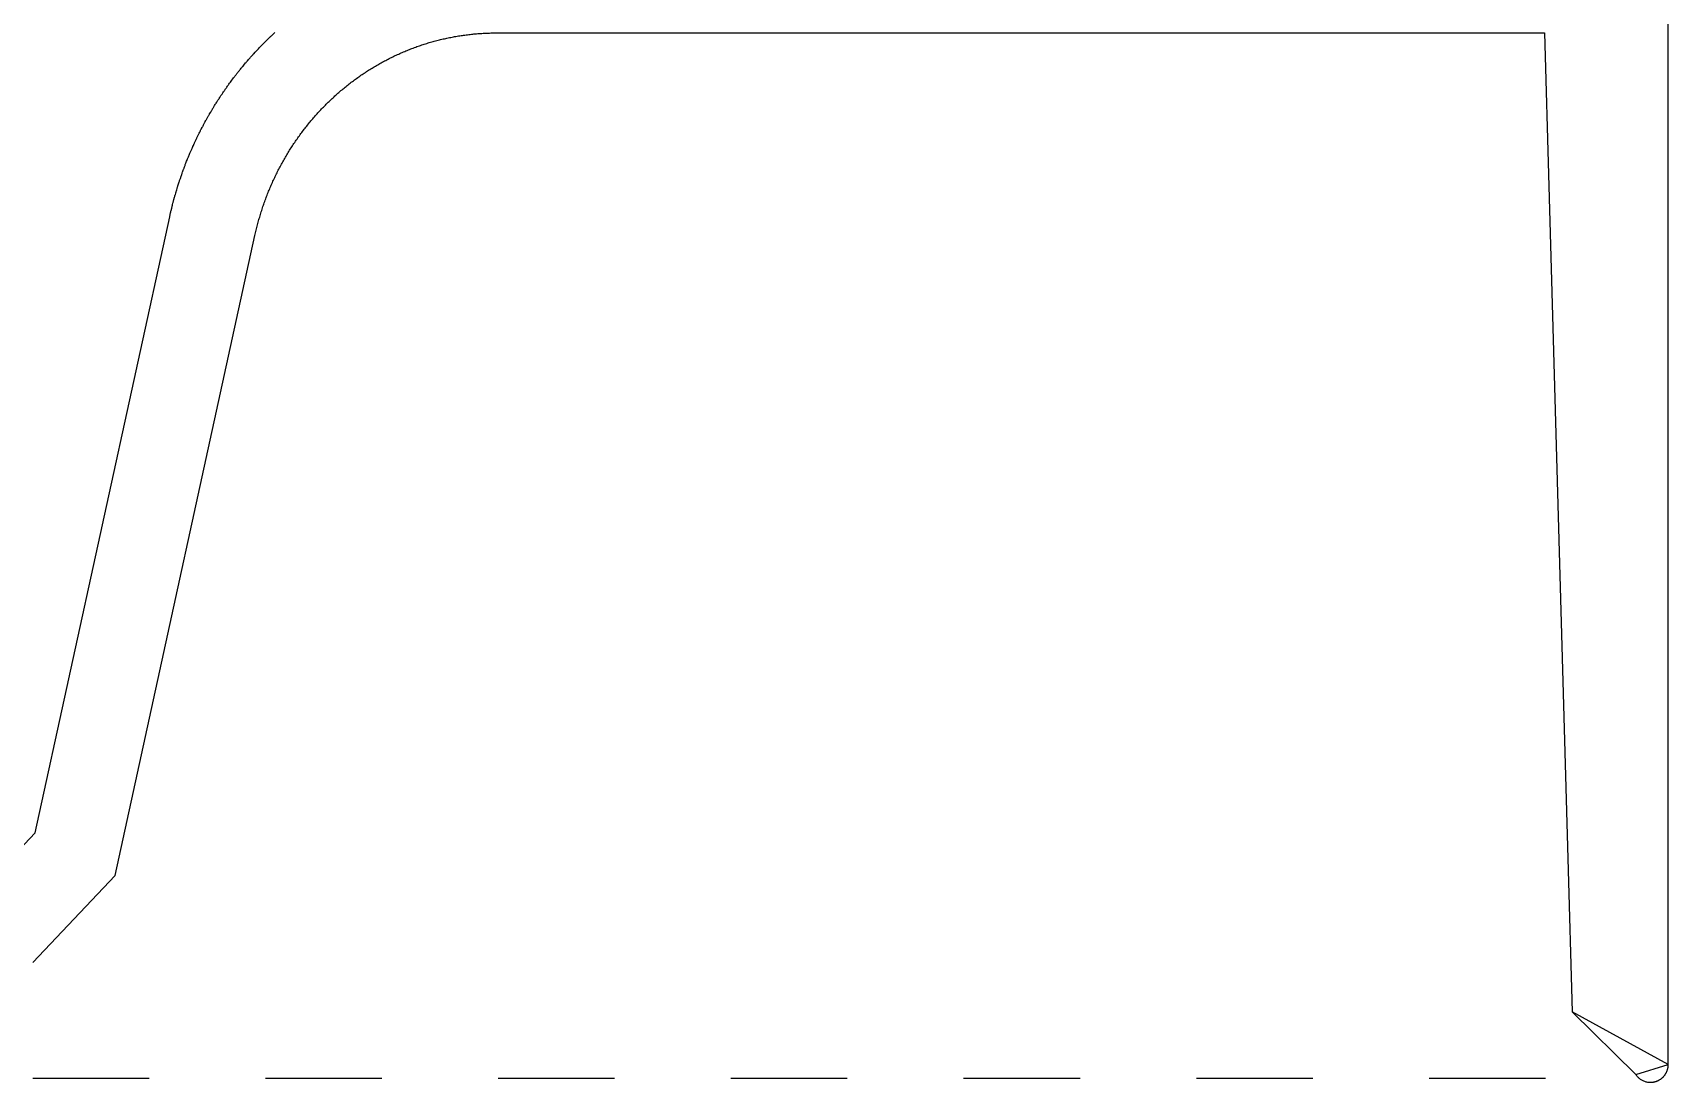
# Model space of a CAD drawing. Extents: x -9 to 1073, y -897 to 0.
# Drawn here: x 386.6 to 555.2, y -223.4 to -115.3 of the extents above; entities that cross this region are included whole.
import ezdxf

# ---------------------------------------------------------------- set-up
doc = ezdxf.new("R2010")
doc.units = 0
doc.linetypes.add('DASHED', pattern=[24, 12, -12])
for name, color, linetype in [('BLEED', 3, 'CONTINUOUS'), ('CREASE', 5, 'DASHED'), ('CUT', 1, 'CONTINUOUS')]:
    doc.layers.add(name, color=color, linetype=linetype)

msp = doc.modelspace()

# ---------------------------------------------------------------- linework, layer by layer
at = {"layer": 'BLEED'}
for p, q in [((410.3302, -116.4298), (410.5375, -116.2224)), ((410.5375, -116.2224), (410.6268, -116.1346)), ((410.6268, -116.1346), (410.634, -116.1274)), ((410.634, -116.1274), (410.6866, -116.0755)), ((410.6866, -116.0755), (410.6873, -116.0755)), ((410.6873, -116.0755), (410.7391, -116.0244)), ((410.7391, -116.0244), (410.7838, -115.9805)), ((410.7838, -115.9805), (410.8363, -115.9294)), ((410.8363, -115.9294), (410.8802, -115.8869)), ((410.8802, -115.8869), (410.9335, -115.8358)), ((410.9335, -115.8358), (410.935, -115.8343)), ((410.935, -115.8343), (410.9875, -115.7839)), ((410.9875, -115.7839), (411.0322, -115.7414)), ((411.0322, -115.7414), (411.0854, -115.691)), ((411.0854, -115.691), (411.0934, -115.6831)), ((411.0934, -115.6831), (411.138, -115.6406)), ((411.138, -115.6406), (411.1913, -115.5902)), ((411.1913, -115.5902), (411.2352, -115.5492)), ((411.2352, -115.5492), (411.2892, -115.4988)), ((411.2892, -115.4988), (411.2921, -115.4959)), ((411.2921, -115.4959), (411.3986, -115.3966)), ((411.3986, -115.3966), (411.4433, -115.3555)), ((411.4433, -115.3555), (411.5513, -115.2562)), ((408.8045, -118.0714), (408.8484, -118.0217)), ((408.8484, -118.0217), (408.8534, -118.0159)), ((408.8534, -118.0159), (408.9017, -117.9605)), ((408.9017, -117.9605), (408.9838, -117.8669)), ((408.9838, -117.8669), (409.0327, -117.8122)), ((409.0327, -117.8122), (409.0435, -117.8006)), ((409.0435, -117.8006), (409.0817, -117.7567)), ((409.0817, -117.7567), (409.1306, -117.702)), ((409.1306, -117.702), (409.1746, -117.6538)), ((409.1746, -117.6538), (409.2242, -117.599)), ((409.2242, -117.599), (409.2696, -117.5494)), ((409.2696, -117.5494), (409.2732, -117.545)), ((409.2732, -117.545), (409.3229, -117.4903)), ((409.3229, -117.4903), (409.3632, -117.4464)), ((409.3632, -117.4464), (409.5122, -117.2844)), ((409.5122, -117.2844), (409.5562, -117.2369)), ((409.5562, -117.2369), (409.6066, -117.1829)), ((409.6066, -117.1829), (409.6476, -117.139)), ((409.6476, -117.139), (409.698, -117.0857)), ((409.698, -117.0857), (409.7074, -117.0756)), ((409.7074, -117.0756), (409.7484, -117.0317)), ((409.7484, -117.0317), (409.8492, -116.9251)), ((409.8492, -116.9251), (409.9356, -116.8351)), ((409.9356, -116.8351), (409.9867, -116.7826)), ((409.9867, -116.7826), (409.9954, -116.7732)), ((409.9954, -116.7732), (410.0443, -116.7221)), ((410.0443, -116.7221), (410.1322, -116.6314)), ((410.1322, -116.6314), (410.184, -116.5788)), ((410.184, -116.5788), (410.2423, -116.519)), ((410.2423, -116.519), (410.3302, -116.4298)), ((407.4286, -119.7497), (407.4739, -119.6906)), ((407.4739, -119.6906), (407.5063, -119.6489)), ((407.5063, -119.6489), (407.5517, -119.5906)), ((407.5517, -119.5906), (407.5855, -119.5474)), ((407.5855, -119.5474), (407.6309, -119.4898)), ((407.6309, -119.4898), (407.6395, -119.479)), ((407.6395, -119.479), (407.6856, -119.4206)), ((407.6856, -119.4206), (407.7223, -119.3738)), ((407.7223, -119.3738), (407.731, -119.363)), ((407.731, -119.363), (407.777, -119.3047)), ((407.777, -119.3047), (407.8109, -119.2615)), ((407.8109, -119.2615), (407.8915, -119.1607)), ((407.8915, -119.1607), (407.9376, -119.1038)), ((407.9376, -119.1038), (407.9462, -119.0945)), ((407.9462, -119.0945), (407.9498, -119.0894)), ((407.9498, -119.0894), (407.9959, -119.0318)), ((407.9959, -119.0318), (408.0737, -118.9361)), ((408.0737, -118.9361), (408.1673, -118.8223)), ((408.1673, -118.8223), (408.2105, -118.7705)), ((408.2105, -118.7705), (408.222, -118.7568)), ((408.222, -118.7568), (408.2616, -118.7086)), ((408.2616, -118.7086), (408.3415, -118.6135)), ((408.3415, -118.6135), (408.5316, -118.3889)), ((408.5316, -118.3889), (408.5748, -118.3378)), ((408.5748, -118.3378), (408.623, -118.2816)), ((408.623, -118.2816), (408.6274, -118.2766)), ((408.6274, -118.2766), (408.708, -118.1822)), ((408.708, -118.1822), (408.8045, -118.0714)), ((406.1772, -121.4791), (406.2607, -121.3567)), ((406.2607, -121.3567), (406.301, -121.297)), ((406.301, -121.297), (406.3435, -121.2358)), ((406.3435, -121.2358), (406.3442, -121.2358)), ((406.3442, -121.2358), (406.373, -121.194)), ((406.373, -121.194), (406.3853, -121.1753)), ((406.3853, -121.1753), (406.4278, -121.1141)), ((406.4278, -121.1141), (406.4566, -121.073)), ((406.4566, -121.073), (406.5415, -120.9521)), ((406.5415, -120.9521), (406.5826, -120.8945)), ((406.5826, -120.8945), (406.669, -120.7735)), ((406.669, -120.7735), (406.6999, -120.7303)), ((406.6999, -120.7303), (406.7532, -120.6562)), ((406.7532, -120.6562), (406.7971, -120.5957)), ((406.7971, -120.5957), (406.872, -120.492)), ((406.872, -120.492), (406.9447, -120.3926)), ((406.9447, -120.3926), (406.9663, -120.3638)), ((406.9663, -120.3638), (407.0455, -120.2558)), ((407.0455, -120.2558), (407.1182, -120.1579)), ((407.1182, -120.1579), (407.2075, -120.0398)), ((407.2075, -120.0398), (407.2097, -120.037)), ((407.2097, -120.037), (407.2838, -119.9383)), ((407.2838, -119.9383), (407.3285, -119.88)), ((407.3285, -119.88), (407.3386, -119.867)), ((407.3386, -119.867), (407.3839, -119.808)), ((407.3839, -119.808), (407.4185, -119.7626)), ((407.4185, -119.7626), (407.4286, -119.7497)), ((405.1181, -123.133), (405.1411, -123.0948)), ((405.1411, -123.0948), (405.1793, -123.0314)), ((405.1793, -123.0314), (405.2182, -122.9674)), ((405.2182, -122.9674), (405.3348, -122.7773)), ((405.3348, -122.7773), (405.3982, -122.6758)), ((405.3982, -122.6758), (405.4378, -122.6131)), ((405.4378, -122.6124), (405.4766, -122.5498)), ((405.4378, -122.6131), (405.4378, -122.6124)), ((405.4766, -122.5498), (405.5558, -122.4245)), ((405.5558, -122.4245), (405.5962, -122.3618)), ((405.5962, -122.3618), (405.6358, -122.2992)), ((405.6358, -122.2992), (405.6761, -122.2366)), ((405.6761, -122.2366), (405.7013, -122.197)), ((405.7013, -122.197), (405.7553, -122.1142)), ((405.7553, -122.1142), (405.7963, -122.0515)), ((405.7963, -122.0515), (405.8633, -121.9486)), ((405.8633, -121.9486), (405.9036, -121.8874)), ((405.9036, -121.8874), (405.9857, -121.7635)), ((405.9857, -121.7635), (406.0123, -121.7232)), ((406.0123, -121.7232), (406.0534, -121.662)), ((406.0534, -121.662), (406.067, -121.6426)), ((406.067, -121.6426), (406.0958, -121.6001)), ((406.0951, -121.6001), (406.1362, -121.5389)), ((406.0958, -121.6001), (406.0951, -121.6001)), ((406.1362, -121.5389), (406.1772, -121.4791)), ((404.1374, -124.8667), (404.1914, -124.7652)), ((404.1914, -124.7652), (404.2973, -124.5686)), ((404.2973, -124.5686), (404.334, -124.5017)), ((404.334, -124.5017), (404.3549, -124.4635)), ((404.3549, -124.4635), (404.3686, -124.4376)), ((404.3686, -124.4376), (404.4254, -124.3332)), ((404.4254, -124.3332), (404.4614, -124.2684)), ((404.4614, -124.2684), (404.478, -124.2396)), ((404.478, -124.2396), (404.4982, -124.2029)), ((404.4982, -124.2029), (404.5342, -124.1381)), ((404.5342, -124.1381), (404.5716, -124.0718)), ((404.5716, -124.0718), (404.6818, -123.8774)), ((404.6818, -123.8774), (404.7026, -123.84)), ((404.7026, -123.84), (404.7394, -123.7759)), ((404.7394, -123.7759), (404.7559, -123.7486)), ((404.7559, -123.7486), (404.7934, -123.6838)), ((404.7934, -123.6838), (404.815, -123.6456)), ((404.815, -123.6456), (404.9273, -123.4534)), ((404.9273, -123.4534), (404.9654, -123.3886)), ((404.9654, -123.3886), (405.0418, -123.2604)), ((405.0418, -123.2604), (405.0648, -123.2222)), ((405.0648, -123.2222), (405.103, -123.1589)), ((405.103, -123.1589), (405.1181, -123.133)), ((403.2994, -126.5515), (403.3627, -126.4162)), ((403.3627, -126.4162), (403.3958, -126.3456)), ((403.3958, -126.3456), (403.4282, -126.2779)), ((403.4282, -126.2779), (403.4426, -126.2477)), ((403.4426, -126.2477), (403.4599, -126.211)), ((403.4599, -126.211), (403.4923, -126.1433)), ((403.4923, -126.1433), (403.5089, -126.1087)), ((403.5089, -126.1087), (403.5737, -125.9748)), ((403.5737, -125.9748), (403.6082, -125.905)), ((403.6082, -125.905), (403.7407, -125.6371)), ((403.7407, -125.6371), (403.7926, -125.5327)), ((403.7926, -125.5327), (403.8602, -125.4002)), ((403.8602, -125.4002), (403.861, -125.4002)), ((403.861, -125.4002), (403.8768, -125.3686)), ((403.8768, -125.3686), (403.8941, -125.3333)), ((403.8941, -125.3333), (403.9279, -125.267)), ((403.9279, -125.267), (403.9639, -125.1986)), ((403.9639, -125.1986), (403.9963, -125.1346)), ((403.9963, -125.1346), (404.051, -125.0302)), ((404.051, -125.0302), (404.0856, -124.9646)), ((404.0856, -124.9646), (404.1022, -124.933)), ((404.1022, -124.933), (404.1374, -124.8667)), ((402.547, -128.2817), (402.6031, -128.1434)), ((402.6031, -128.1434), (402.6341, -128.0693)), ((402.6341, -128.0693), (402.7493, -127.7928)), ((402.7493, -127.7928), (402.7932, -127.6884)), ((402.7932, -127.6884), (402.8227, -127.62)), ((402.8227, -127.62), (402.8515, -127.5509)), ((402.8515, -127.5509), (402.881, -127.4825)), ((402.881, -127.4825), (402.9127, -127.4098)), ((402.9127, -127.4098), (402.943, -127.3414)), ((402.943, -127.3414), (402.9725, -127.2722)), ((402.9725, -127.2722), (403.0027, -127.2038)), ((403.0027, -127.2038), (403.0171, -127.1714)), ((403.0171, -127.1714), (403.0474, -127.1038)), ((403.0474, -127.1038), (403.0654, -127.0642)), ((403.0654, -127.0642), (403.0776, -127.0368)), ((403.0776, -127.0368), (403.0942, -126.9994)), ((403.0942, -126.9994), (403.1417, -126.8942)), ((403.1417, -126.8942), (403.1726, -126.8266)), ((403.1726, -126.8266), (403.1885, -126.7913)), ((403.1885, -126.7913), (403.2367, -126.6869)), ((403.2367, -126.6869), (403.2547, -126.648)), ((403.2547, -126.648), (403.2662, -126.6228)), ((403.2662, -126.6228), (403.2994, -126.5515)), ((401.935, -129.9046), (401.9501, -129.8614)), ((401.9501, -129.8614), (401.9753, -129.7901)), ((401.9753, -129.7901), (401.9846, -129.7627)), ((401.9846, -129.7627), (402.035, -129.6216)), ((402.035, -129.6216), (402.0451, -129.5935)), ((402.0451, -129.5935), (402.0703, -129.5237)), ((402.0703, -129.5237), (402.0883, -129.4754)), ((402.0883, -129.4754), (402.1402, -129.3343)), ((402.1402, -129.3343), (402.1502, -129.3062)), ((402.1502, -129.3062), (402.1762, -129.2364)), ((402.1762, -129.2364), (402.1942, -129.1889)), ((402.1942, -129.1889), (402.2287, -129.096)), ((402.2287, -129.096), (402.2575, -129.0197)), ((402.2575, -129.0197), (402.2842, -128.9498)), ((402.2842, -128.9498), (402.313, -128.8742)), ((402.313, -128.8742), (402.3403, -128.8044)), ((402.3403, -128.8044), (402.367, -128.7346)), ((402.367, -128.7346), (402.449, -128.525)), ((402.449, -128.525), (402.4908, -128.4206)), ((402.4908, -128.4206), (402.5189, -128.3515)), ((402.5189, -128.3515), (402.5347, -128.3119)), ((402.5347, -128.3119), (402.547, -128.2817)), ((401.3978, -131.5584), (401.4266, -131.4634)), ((401.4266, -131.4634), (401.4626, -131.3431)), ((401.4626, -131.3431), (401.4871, -131.2646)), ((401.4871, -131.2646), (401.5094, -131.1926)), ((401.5094, -131.1926), (401.5166, -131.1682)), ((401.5166, -131.1682), (401.539, -131.0969)), ((401.539, -131.0969), (401.5541, -131.0494)), ((401.5541, -131.0494), (401.5865, -130.9457)), ((401.5865, -130.9457), (401.6786, -130.6606)), ((401.6786, -130.6606), (401.7038, -130.5828)), ((401.7038, -130.5828), (401.7276, -130.5115)), ((401.7276, -130.5115), (401.7773, -130.3632)), ((401.7773, -130.3632), (401.7989, -130.2977)), ((401.7989, -130.2977), (401.832, -130.2019)), ((401.832, -130.2019), (401.8471, -130.1558)), ((401.8471, -130.1558), (401.8838, -130.0478)), ((401.8838, -130.0478), (401.9098, -129.9751)), ((401.9098, -129.9751), (401.935, -129.9046)), ((400.9262, -133.2878), (400.9392, -133.2338)), ((400.9392, -133.2338), (400.9651, -133.133)), ((400.9651, -133.133), (400.981, -133.069)), ((400.981, -133.069), (401.0018, -132.9876)), ((401.0018, -132.9876), (401.0393, -132.8422)), ((401.0393, -132.8422), (401.0602, -132.7615)), ((401.0602, -132.7615), (401.1379, -132.4706)), ((401.1379, -132.4706), (401.166, -132.3684)), ((401.166, -132.3684), (401.1732, -132.3432)), ((401.1732, -132.3432), (401.1775, -132.3259)), ((401.1775, -132.3259), (401.2078, -132.2158)), ((401.2078, -132.2158), (401.2286, -132.143)), ((401.2286, -132.143), (401.2402, -132.1013)), ((401.2402, -132.1013), (401.2697, -131.9983)), ((401.2697, -131.9983), (401.2769, -131.9724)), ((401.2769, -131.9724), (401.2877, -131.935)), ((401.2877, -131.935), (401.3266, -131.7989)), ((401.3266, -131.7989), (401.3482, -131.7262)), ((401.3482, -131.7262), (401.3532, -131.7096)), ((401.3532, -131.7096), (401.3762, -131.6304)), ((401.3762, -131.6304), (401.3978, -131.5584)), ((386.8207, -197.7516), (400.6994, -134.2606)), ((400.6994, -134.2606), (400.7124, -134.2022)), ((400.7124, -134.2022), (400.7952, -133.835)), ((400.7952, -133.835), (400.819, -133.7342)), ((400.819, -133.7342), (400.8319, -133.681)), ((400.8312, -133.681), (400.8485, -133.6075)), ((400.8319, -133.681), (400.8312, -133.681)), ((400.8485, -133.6075), (400.873, -133.5067)), ((400.873, -133.5067), (400.878, -133.4873)), ((400.878, -133.4873), (400.8838, -133.4614)), ((400.8838, -133.4614), (400.9082, -133.3606)), ((400.9082, -133.3606), (400.9262, -133.2878)), ((380.039, -204.9142), (386.8207, -197.7516))]:
    msp.add_line(p, q, dxfattribs=at)
at = {"layer": 'CREASE'}
msp.add_line((386.5748, -223.0157), (552.2165, -223.0157), dxfattribs=at)
at = {"layer": 'CUT'}
for p, q in [((555.2359, -221.5987), (555.2359, -51.5196)), ((427.0862, -116.4143), (427.2147, -116.3744)), ((427.2147, -116.3744), (427.3435, -116.3352)), ((427.3435, -116.3352), (427.4724, -116.2967)), ((427.4724, -116.2967), (427.6014, -116.259)), ((427.6014, -116.259), (427.7307, -116.2221)), ((427.7307, -116.2221), (427.8601, -116.1859)), ((427.8601, -116.1859), (427.9896, -116.1504)), ((427.9896, -116.1504), (428.1193, -116.1154)), ((427.9896, -116.1504), (427.9896, -116.1504)), ((428.1193, -116.1154), (428.2492, -116.0811)), ((428.2492, -116.0811), (428.3793, -116.0476)), ((428.3793, -116.0476), (428.5095, -116.0149)), ((428.5095, -116.0149), (428.64, -115.9828)), ((428.64, -115.9828), (428.7705, -115.9515)), ((428.7705, -115.9515), (428.9013, -115.921)), ((428.9013, -115.921), (429.0322, -115.8912)), ((429.0322, -115.8912), (429.1634, -115.8621)), ((429.0322, -115.8912), (429.0322, -115.8912)), ((429.1634, -115.8621), (429.2947, -115.8337)), ((429.2947, -115.8337), (429.4262, -115.806)), ((429.4262, -115.806), (429.5577, -115.7791)), ((429.5577, -115.7791), (429.6893, -115.7528)), ((429.6893, -115.7528), (429.821, -115.7274)), ((429.821, -115.7274), (429.9528, -115.7027)), ((429.9528, -115.7027), (430.0848, -115.6788)), ((430.0848, -115.6788), (430.2169, -115.6554)), ((430.0848, -115.6788), (430.0848, -115.6788)), ((430.2169, -115.6554), (430.3491, -115.6328)), ((430.3491, -115.6328), (430.4815, -115.6109)), ((430.4815, -115.6109), (430.6139, -115.5897)), ((430.6139, -115.5897), (430.7465, -115.5693)), ((430.7465, -115.5693), (430.8791, -115.5496)), ((430.8791, -115.5496), (431.0118, -115.5307)), ((431.0118, -115.5307), (431.1446, -115.5125)), ((431.1446, -115.5125), (431.2775, -115.4953)), ((431.1446, -115.5125), (431.1446, -115.5125)), ((431.2775, -115.4953), (431.4105, -115.4787)), ((431.4105, -115.4787), (431.5435, -115.4629)), ((431.5435, -115.4629), (431.6766, -115.4478)), ((431.6766, -115.4478), (431.8099, -115.4333)), ((431.8099, -115.4333), (431.9432, -115.4196)), ((431.9432, -115.4196), (432.0767, -115.4066)), ((432.0767, -115.4066), (432.2102, -115.3944)), ((432.2102, -115.3944), (432.3437, -115.3829)), ((432.2102, -115.3944), (432.2102, -115.3944)), ((432.3437, -115.3829), (432.4771, -115.3721)), ((432.4771, -115.3721), (432.6107, -115.3621)), ((432.6107, -115.3621), (432.7443, -115.3528)), ((432.7443, -115.3528), (432.878, -115.3443)), ((432.878, -115.3443), (433.0117, -115.3365)), ((433.0117, -115.3365), (433.1456, -115.3294)), ((433.1456, -115.3294), (433.2794, -115.3231)), ((433.2794, -115.3231), (433.4131, -115.3176)), ((433.2794, -115.3231), (433.2794, -115.3231)), ((433.4131, -115.3176), (433.5469, -115.3127)), ((433.5469, -115.3127), (433.6807, -115.3086)), ((433.6807, -115.3086), (433.8145, -115.3053)), ((433.8145, -115.3053), (433.9484, -115.3027)), ((433.9484, -115.3027), (434.0823, -115.3008)), ((434.0823, -115.3008), (434.2162, -115.2997)), ((434.2162, -115.2997), (434.3501, -115.2994)), ((434.3501, -115.2994), (434.3501, -115.2994)), ((434.3501, -115.2994), (542.4804, -115.2994)), ((542.4804, -115.2994), (542.4804, -115.2994)), ((542.4804, -115.2994), (545.315, -216.1987)), ((422.9791, -118.1239), (423.0994, -118.0611)), ((423.0994, -118.0611), (423.2198, -117.9989)), ((423.2198, -117.9989), (423.3406, -117.9375)), ((423.3406, -117.9375), (423.4615, -117.8767)), ((423.4615, -117.8767), (423.5828, -117.8166)), ((423.5828, -117.8166), (423.7043, -117.7573)), ((423.7043, -117.7573), (423.8261, -117.6987)), ((423.8261, -117.6987), (423.9482, -117.6408)), ((423.9482, -117.6408), (424.0707, -117.5834)), ((423.9482, -117.6408), (423.9482, -117.6408)), ((424.0707, -117.5834), (424.1934, -117.5267)), ((424.1934, -117.5267), (424.3164, -117.4707)), ((424.3164, -117.4707), (424.4396, -117.4154)), ((424.4396, -117.4154), (424.5632, -117.3608)), ((424.5632, -117.3608), (424.687, -117.3069)), ((424.687, -117.3069), (424.811, -117.2536)), ((424.811, -117.2536), (424.9354, -117.2009)), ((424.9354, -117.2009), (425.06, -117.1491)), ((424.9354, -117.2009), (424.9354, -117.2009)), ((425.06, -117.1491), (425.1848, -117.098)), ((425.1848, -117.098), (425.3099, -117.0476)), ((425.3099, -117.0476), (425.4353, -116.9978)), ((425.4353, -116.9978), (425.5609, -116.9488)), ((425.5609, -116.9488), (425.6867, -116.9004)), ((425.6867, -116.9004), (425.8128, -116.8526)), ((425.8128, -116.8526), (425.939, -116.8056)), ((425.939, -116.8056), (426.0657, -116.7593)), ((425.939, -116.8056), (425.939, -116.8056)), ((426.0657, -116.7593), (426.1926, -116.7137)), ((426.1926, -116.7137), (426.3196, -116.6688)), ((426.3196, -116.6688), (426.4468, -116.6246)), ((426.4468, -116.6246), (426.5742, -116.5812)), ((426.5742, -116.5812), (426.7019, -116.5384)), ((426.7019, -116.5384), (426.8297, -116.4963)), ((426.8297, -116.4963), (426.9578, -116.455)), ((426.9578, -116.455), (427.0862, -116.4143)), ((426.9578, -116.455), (426.9578, -116.455)), ((420.1999, -119.8238), (420.3116, -119.7456)), ((420.3116, -119.7456), (420.4236, -119.668)), ((420.4236, -119.668), (420.536, -119.5911)), ((420.536, -119.5911), (420.6488, -119.5149)), ((420.6488, -119.5149), (420.7619, -119.4393)), ((420.7619, -119.4393), (420.8754, -119.3643)), ((420.8754, -119.3643), (420.9892, -119.2899)), ((420.9892, -119.2899), (421.1035, -119.2162)), ((421.1035, -119.2162), (421.2182, -119.143)), ((421.1035, -119.2162), (421.1035, -119.2162)), ((421.2182, -119.143), (421.3332, -119.0705)), ((421.3332, -119.0705), (421.4485, -118.9986)), ((421.4485, -118.9986), (421.5642, -118.9274)), ((421.5642, -118.9274), (421.6803, -118.8567)), ((421.6803, -118.8567), (421.7968, -118.7868)), ((421.7968, -118.7868), (421.9136, -118.7174)), ((421.9136, -118.7174), (422.0309, -118.6488)), ((422.0309, -118.6488), (422.1482, -118.5808)), ((422.0309, -118.6488), (422.0309, -118.6488)), ((422.1482, -118.5808), (422.2659, -118.5135)), ((422.2659, -118.5135), (422.3839, -118.4469)), ((422.3839, -118.4469), (422.5023, -118.381)), ((422.5023, -118.381), (422.621, -118.3157)), ((422.621, -118.3157), (422.74, -118.2511)), ((422.74, -118.2511), (422.8594, -118.1872)), ((422.8594, -118.1872), (422.9791, -118.1239)), ((422.9791, -118.1239), (422.9791, -118.1239)), ((418.0531, -121.5134), (418.1563, -121.4233)), ((418.1563, -121.4233), (418.26, -121.3338)), ((418.26, -121.3338), (418.3643, -121.2449)), ((418.3643, -121.2449), (418.469, -121.1566)), ((418.469, -121.1566), (418.574, -121.0688)), ((418.469, -121.1566), (418.469, -121.1566)), ((418.574, -121.0688), (418.6795, -120.9817)), ((418.6795, -120.9817), (418.7854, -120.8952)), ((418.7854, -120.8952), (418.8917, -120.8092)), ((418.8917, -120.8092), (418.9984, -120.7239)), ((418.9984, -120.7239), (419.1055, -120.6391)), ((419.1055, -120.6391), (419.213, -120.5548)), ((419.213, -120.5548), (419.3208, -120.4711)), ((419.3208, -120.4711), (419.4293, -120.388)), ((419.3208, -120.4711), (419.3208, -120.4711)), ((419.4293, -120.388), (419.5382, -120.3056)), ((419.5382, -120.3056), (419.6474, -120.2238)), ((419.6474, -120.2238), (419.7571, -120.1426)), ((419.7571, -120.1426), (419.8672, -120.0621)), ((419.8672, -120.0621), (419.9777, -119.9821)), ((419.9777, -119.9821), (420.0886, -119.9027)), ((420.0886, -119.9027), (420.1999, -119.8238)), ((420.1999, -119.8238), (420.1999, -119.8238)), ((416.3685, -123.1302), (416.4638, -123.0307)), ((416.4638, -123.0307), (416.5595, -122.9318)), ((416.5595, -122.9318), (416.6558, -122.8334)), ((416.6558, -122.8334), (416.7525, -122.7356)), ((416.7525, -122.7356), (416.8498, -122.6383)), ((416.8498, -122.6383), (416.9475, -122.5414)), ((416.8498, -122.6383), (416.8498, -122.6383)), ((416.9475, -122.5414), (417.0456, -122.4451)), ((417.0456, -122.4451), (417.1443, -122.3494)), ((417.1443, -122.3494), (417.2434, -122.2543)), ((417.2434, -122.2543), (417.343, -122.1597)), ((417.343, -122.1597), (417.4431, -122.0658)), ((417.4431, -122.0658), (417.5436, -121.9723)), ((417.5436, -121.9723), (417.6446, -121.8794)), ((417.6446, -121.8794), (417.7461, -121.7871)), ((417.6446, -121.8794), (417.6446, -121.8794)), ((417.7461, -121.7871), (417.848, -121.6953)), ((417.848, -121.6953), (417.9503, -121.6041)), ((417.9503, -121.6041), (418.0531, -121.5134)), ((414.8272, -124.8986), (414.9137, -124.7907)), ((414.9137, -124.7907), (415.0008, -124.6833)), ((415.0008, -124.6833), (415.0884, -124.5763)), ((415.0884, -124.5763), (415.1765, -124.4699)), ((415.1765, -124.4699), (415.2652, -124.3639)), ((415.2652, -124.3639), (415.3543, -124.2583)), ((415.3543, -124.2583), (415.444, -124.1531)), ((415.3543, -124.2583), (415.3543, -124.2583)), ((415.444, -124.1531), (415.5341, -124.0484)), ((415.5341, -124.0484), (415.6248, -123.9443)), ((415.6248, -123.9443), (415.716, -123.8407)), ((415.716, -123.8407), (415.8077, -123.7377)), ((415.8077, -123.7377), (415.9, -123.6352)), ((415.9, -123.6352), (415.9927, -123.5332)), ((415.9927, -123.5332), (416.0858, -123.4318)), ((416.0858, -123.4318), (416.1795, -123.3307)), ((416.0858, -123.4318), (416.0858, -123.4318)), ((416.1795, -123.3307), (416.2737, -123.2302)), ((416.2737, -123.2302), (416.3685, -123.1302)), ((413.5961, -126.5744), (413.6743, -126.4595)), ((413.6743, -126.4595), (413.7531, -126.345)), ((413.7531, -126.345), (413.8324, -126.231)), ((413.8324, -126.231), (413.9123, -126.1174)), ((413.9123, -126.1174), (413.9928, -126.0043)), ((413.9928, -126.0043), (414.0738, -125.8917)), ((413.9928, -126.0043), (413.9928, -126.0043)), ((414.0738, -125.8917), (414.1553, -125.7795)), ((414.1553, -125.7795), (414.2374, -125.6678)), ((414.2374, -125.6678), (414.32, -125.5566)), ((414.32, -125.5566), (414.4032, -125.4458)), ((414.4032, -125.4458), (414.4869, -125.3354)), ((414.4869, -125.3354), (414.5711, -125.2254)), ((414.5711, -125.2254), (414.6559, -125.1158)), ((414.6559, -125.1158), (414.7413, -125.007)), ((414.6559, -125.1158), (414.6559, -125.1158)), ((414.7413, -125.007), (414.8272, -124.8986)), ((412.5626, -128.2262), (412.6327, -128.1055)), ((412.6327, -128.1055), (412.7033, -127.9853)), ((412.7033, -127.9853), (412.7746, -127.8655)), ((412.7746, -127.8655), (412.8462, -127.7461)), ((412.7746, -127.8655), (412.7746, -127.8655)), ((412.8462, -127.7461), (412.9184, -127.6271)), ((412.9184, -127.6271), (412.9914, -127.5085)), ((412.9914, -127.5085), (413.0649, -127.3903)), ((413.0649, -127.3903), (413.139, -127.2725)), ((413.139, -127.2725), (413.2138, -127.1552)), ((413.2138, -127.1552), (413.2891, -127.0382)), ((413.2891, -127.0382), (413.365, -126.9216)), ((413.365, -126.9216), (413.4414, -126.8054)), ((413.365, -126.9216), (413.365, -126.9216)), ((413.4414, -126.8054), (413.5184, -126.6897)), ((413.5184, -126.6897), (413.5961, -126.5744)), ((411.6467, -129.954), (411.7082, -129.8282)), ((411.7082, -129.8282), (411.7703, -129.7029)), ((411.7082, -129.8282), (411.7082, -129.8282)), ((411.7703, -129.7029), (411.833, -129.5778)), ((411.833, -129.5778), (411.8962, -129.4531)), ((411.8962, -129.4531), (411.9601, -129.3288)), ((411.9601, -129.3288), (412.0245, -129.2049)), ((412.0245, -129.2049), (412.0895, -129.0813)), ((412.0895, -129.0813), (412.1552, -128.9581)), ((412.1552, -128.9581), (412.2216, -128.8354)), ((412.2216, -128.8354), (412.2886, -128.7127)), ((412.2216, -128.8354), (412.2216, -128.8354)), ((412.2886, -128.7127), (412.3562, -128.5905)), ((412.3562, -128.5905), (412.4244, -128.4686)), ((412.4244, -128.4686), (412.4932, -128.3472)), ((412.4932, -128.3472), (412.5626, -128.2262)), ((410.9061, -131.6174), (410.9592, -131.4875)), ((410.9592, -131.4875), (411.013, -131.358)), ((411.013, -131.358), (411.0674, -131.2287)), ((411.0674, -131.2287), (411.1224, -131.0998)), ((411.1224, -131.0998), (411.1781, -130.9711)), ((411.1781, -130.9711), (411.2345, -130.8427)), ((411.2345, -130.8427), (411.2915, -130.7149)), ((411.2345, -130.8427), (411.2345, -130.8427)), ((411.2915, -130.7149), (411.3491, -130.5873)), ((411.3491, -130.5873), (411.4074, -130.46)), ((411.4074, -130.46), (411.4662, -130.3331)), ((411.4662, -130.3331), (411.5257, -130.2064)), ((411.5257, -130.2064), (411.5859, -130.08)), ((411.5859, -130.08), (411.6467, -129.954)), ((410.2747, -133.3309), (410.3194, -133.1975)), ((410.3194, -133.1975), (410.3647, -133.0644)), ((410.3647, -133.0644), (410.4108, -132.9314)), ((410.4108, -132.9314), (410.4573, -132.7988)), ((410.4108, -132.9314), (410.4108, -132.9314)), ((410.4573, -132.7988), (410.5045, -132.6664)), ((410.5045, -132.6664), (410.5523, -132.5344)), ((410.5523, -132.5344), (410.6009, -132.4026)), ((410.6009, -132.4026), (410.6501, -132.2711)), ((410.6501, -132.2711), (410.7, -132.1399)), ((410.7, -132.1399), (410.7505, -132.0089)), ((410.7505, -132.0089), (410.8018, -131.8781)), ((410.8018, -131.8781), (410.8536, -131.7476)), ((410.8018, -131.8781), (410.8018, -131.8781)), ((410.8536, -131.7476), (410.9061, -131.6174)), ((409.7909, -134.9494), (409.8275, -134.8134)), ((409.8275, -134.8134), (409.8648, -134.6775)), ((409.8648, -134.6775), (409.9028, -134.5419)), ((409.9028, -134.5419), (409.9415, -134.4065)), ((409.9415, -134.4065), (409.9809, -134.2712)), ((409.9809, -134.2712), (410.0209, -134.1362)), ((410.0209, -134.1362), (410.0616, -134.0014)), ((410.0616, -134.0014), (410.1029, -133.8668)), ((410.0616, -134.0014), (410.0616, -134.0014)), ((410.1029, -133.8668), (410.1449, -133.7324)), ((410.1449, -133.7324), (410.1875, -133.5983)), ((410.1875, -133.5983), (410.2308, -133.4645)), ((410.2308, -133.4645), (410.2747, -133.3309)), ((395.0784, -202.1198), (409.4921, -136.1822)), ((409.4921, -136.1822), (409.5227, -136.0446)), ((409.4921, -136.1822), (409.4921, -136.1822)), ((409.5227, -136.0446), (409.5539, -135.9071)), ((409.5539, -135.9071), (409.5858, -135.7698)), ((409.5858, -135.7698), (409.6183, -135.6326)), ((409.6183, -135.6326), (409.6515, -135.4956)), ((409.6515, -135.4956), (409.6854, -135.3588)), ((409.6854, -135.3588), (409.7198, -135.2221)), ((409.7198, -135.2221), (409.7549, -135.0857)), ((409.7549, -135.0857), (409.7909, -134.9494)), ((409.7549, -135.0857), (409.7549, -135.0857)), ((386.5745, -211.1018), (395.0784, -202.1198)), ((395.0784, -202.1198), (395.0784, -202.1198)), ((545.315, -216.1987), (551.875, -222.642)), ((555.2359, -221.5987), (545.315, -216.1987)), ((545.315, -216.1987), (551.875, -222.642)), ((551.875, -222.642), (555.2359, -221.5987)), ((554.9001, -222.6593), (554.9256, -222.6218)), ((554.9256, -222.6218), (554.9502, -222.584)), ((554.9256, -222.6218), (554.9256, -222.6218)), ((554.9502, -222.584), (554.9739, -222.5456)), ((554.9739, -222.5456), (554.9967, -222.5066)), ((554.9967, -222.5066), (555.0185, -222.467)), ((555.0185, -222.467), (555.0393, -222.4269)), ((555.0393, -222.4269), (555.0593, -222.3863)), ((555.0593, -222.3863), (555.0782, -222.3452)), ((555.0782, -222.3452), (555.0962, -222.3036)), ((555.0962, -222.3036), (555.113, -222.2616)), ((555.0962, -222.3036), (555.0962, -222.3036)), ((555.113, -222.2616), (555.1287, -222.2192)), ((555.1287, -222.2192), (555.1433, -222.1765)), ((555.1433, -222.1765), (555.1568, -222.1335)), ((555.1568, -222.1335), (555.1693, -222.0901)), ((555.1693, -222.0901), (555.1808, -222.0464)), ((555.1808, -222.0464), (555.1912, -222.0024)), ((555.1912, -222.0024), (555.2006, -221.958)), ((555.2006, -221.958), (555.209, -221.9134)), ((555.2006, -221.958), (555.2006, -221.958)), ((555.209, -221.9134), (555.2162, -221.8688)), ((555.2162, -221.8688), (555.2222, -221.824)), ((555.2222, -221.824), (555.2272, -221.7792)), ((555.2272, -221.7792), (555.231, -221.7342)), ((555.231, -221.7342), (555.2337, -221.6892)), ((555.2337, -221.6892), (555.2354, -221.644)), ((555.2354, -221.644), (555.2359, -221.5987)), ((551.875, -222.642), (551.9119, -222.6939)), ((551.9119, -222.6939), (551.9506, -222.7443)), ((551.9506, -222.7443), (551.9908, -222.7933)), ((551.9908, -222.7933), (552.0326, -222.8407)), ((552.0326, -222.8407), (552.0761, -222.8867)), ((552.0761, -222.8867), (552.1212, -222.9312)), ((552.1212, -222.9312), (552.1679, -222.9742)), ((552.1679, -222.9742), (552.2162, -223.0157)), ((552.2162, -223.0157), (552.2162, -223.0157)), ((552.2162, -223.0157), (552.2792, -223.0657)), ((552.2792, -223.0657), (552.3438, -223.1127)), ((552.3438, -223.1127), (552.4102, -223.1567)), ((552.4102, -223.1567), (552.4782, -223.1977)), ((552.4782, -223.1977), (552.548, -223.2356)), ((552.548, -223.2356), (552.6195, -223.2704)), ((552.6195, -223.2704), (552.6928, -223.3023)), ((552.6928, -223.3023), (552.7678, -223.331)), ((552.7678, -223.331), (552.7678, -223.331)), ((552.7678, -223.331), (552.8439, -223.3569)), ((552.8439, -223.3569), (552.9207, -223.3792)), ((552.9207, -223.3792), (552.9981, -223.3982)), ((552.9981, -223.3982), (553.076, -223.4137)), ((553.076, -223.4137), (553.1545, -223.4257)), ((553.1545, -223.4257), (553.2336, -223.4343)), ((553.2336, -223.4343), (553.3133, -223.4395)), ((553.3133, -223.4395), (553.3934, -223.4412)), ((553.3934, -223.4412), (553.4388, -223.4406)), ((553.3934, -223.4412), (553.3934, -223.4412)), ((553.4388, -223.4406), (553.484, -223.4389)), ((553.484, -223.4389), (553.5292, -223.4361)), ((553.5292, -223.4361), (553.5743, -223.4321)), ((553.5743, -223.4321), (553.6192, -223.427)), ((553.6192, -223.427), (553.6641, -223.4208)), ((553.6641, -223.4208), (553.7088, -223.4136)), ((553.7088, -223.4136), (553.7534, -223.4052)), ((553.7534, -223.4052), (553.7976, -223.396)), ((553.7534, -223.4052), (553.7534, -223.4052)), ((553.7976, -223.396), (553.8415, -223.3856)), ((553.8415, -223.3856), (553.8851, -223.3742)), ((553.8851, -223.3742), (553.9284, -223.3616)), ((553.9284, -223.3616), (553.9715, -223.348)), ((553.9715, -223.348), (554.0143, -223.3333)), ((554.0143, -223.3333), (554.0568, -223.3176)), ((554.0568, -223.3176), (554.099, -223.3008)), ((554.099, -223.3008), (554.1406, -223.283)), ((554.099, -223.3008), (554.099, -223.3008)), ((554.1406, -223.283), (554.1817, -223.2642)), ((554.1817, -223.2642), (554.2222, -223.2444)), ((554.2222, -223.2444), (554.2622, -223.2236)), ((554.2622, -223.2236), (554.3017, -223.2017)), ((554.3017, -223.2017), (554.3407, -223.1789)), ((554.3407, -223.1789), (554.3792, -223.155)), ((554.3792, -223.155), (554.4173, -223.1302)), ((554.4173, -223.1302), (554.4547, -223.1046)), ((554.4173, -223.1302), (554.4173, -223.1302)), ((554.4547, -223.1046), (554.4914, -223.0782)), ((554.4914, -223.0782), (554.5274, -223.0509)), ((554.5274, -223.0509), (554.5626, -223.0227)), ((554.5626, -223.0227), (554.5972, -222.9936)), ((554.5972, -222.9936), (554.631, -222.9637)), ((554.631, -222.9637), (554.6642, -222.9329)), ((554.6642, -222.9329), (554.6966, -222.9012)), ((554.6966, -222.9012), (554.7283, -222.8687)), ((554.6966, -222.9012), (554.6966, -222.9012)), ((554.7283, -222.8687), (554.7591, -222.8356)), ((554.7591, -222.8356), (554.7891, -222.8017)), ((554.7891, -222.8017), (554.8181, -222.7672)), ((554.8181, -222.7672), (554.8463, -222.7319)), ((554.8463, -222.7319), (554.8736, -222.696)), ((554.8736, -222.696), (554.9001, -222.6593))]:
    msp.add_line(p, q, dxfattribs=at)

doc.saveas('drawing.dxf')
